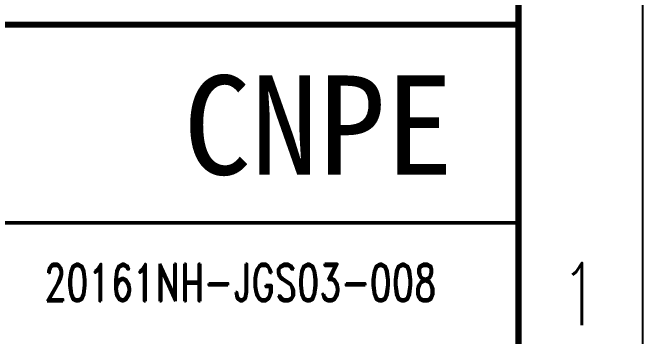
# Model space of a CAD drawing. Extents: x -383207 to 558143, y -95136 to 11777.
# Drawn here: x 246891 to 249433, y -91831 to -90524 of the extents above; entities that cross this region are included whole.
import ezdxf
from ezdxf.enums import TextEntityAlignment as Align

# ---------------------------------------------------------------- set-up
doc = ezdxf.new("R2010")
doc.units = 0
doc.layers.get('0').update_dxf_attribs({"linetype": 'CONTINUOUS'})
for name, color, linetype in [('1', 7, 'CONTINUOUS'), ('DIM', 3, 'CONTINUOUS'), ('PUB_TEXT', 7, 'CONTINUOUS'), ('TK', 4, 'CONTINUOUS')]:
    doc.layers.add(name, color=color, linetype=linetype)
doc.styles.add('HZ', font='TXT.shx', dxfattribs={"width": 0.7, "bigfont": 'hz.shx'})
doc.styles.add('romand', font='romand.shx', dxfattribs={"width": 0.7, "height": 200, "bigfont": 'OCHINESE.shx'})
doc.styles.add('宋体', font='', dxfattribs={"width": 0.7})
doc.styles.get('宋体').set_extended_font_data('SimSun')

# ---------------------------------------------------------------- blocks, each defined once
blk = doc.blocks.new('tk')
at = {"color": 4}
for p, q in [((719581, -69998.6), (719581, -99698.6)), ((719081, -70498.6), (719081, -99198.6)), ((719081, -84848.6), (719081, -99198.6)), ((719081, -84848.6), (719081, -99198.6)), ((719081, -84848.6), (719081, -99198.6)), ((719081, -84848.6), (719081, -99198.6))]:
    blk.add_line(p, q, dxfattribs=at)
at = {"color": 4, "style": 'HZ', "width": 0.7}
blk.add_text('1', height=250, dxfattribs=at).set_placement((719329, -97510.8), align=Align.CENTER)

msp = doc.modelspace()

# ---------------------------------------------------------------- linework, layer by layer
msp.add_lwpolyline([(207382.7, -64273.5), (249432.7, -64273.5), (249432.7, -93973.5), (207382.7, -93973.5)], close=True)
at = {"layer": '1', "color": 2, "const_width": 25}
for points in [[(239932.3, -93473.5), (248932.7, -93473.5), (248932.7, -86885.1), (239932.3, -86885.1)], [(239932.3, -90573.4), (248932.7, -90573.4), (248932.7, -93473.5), (239932.3, -93473.5)]]:
    msp.add_lwpolyline(points, close=True, dxfattribs=at)
at = {"layer": '1', "color": 2, "const_width": 15}
msp.add_lwpolyline([(239932.3, -91373.4), (248932.7, -91373.4)], dxfattribs=at)

# ---------------------------------------------------------------- block references
at = {"layer": 'DIM'}
msp.add_blockref('tk', (-470148.2, 5725.1), dxfattribs=at)

# ---------------------------------------------------------------- texts
at = {"layer": 'PUB_TEXT', "color": 2, "style": '宋体'}
msp.add_text('CNPE', height=400.02, dxfattribs=at).set_placement((247580.3, -91178.3))
at = {"layer": 'TK', "color": 1, "style": 'romand', "width": 0.7}
msp.add_text('20161NH-JGS03-008', height=150.007, dxfattribs=at).set_placement((247017.3, -91689.1))

doc.saveas('drawing.dxf')
